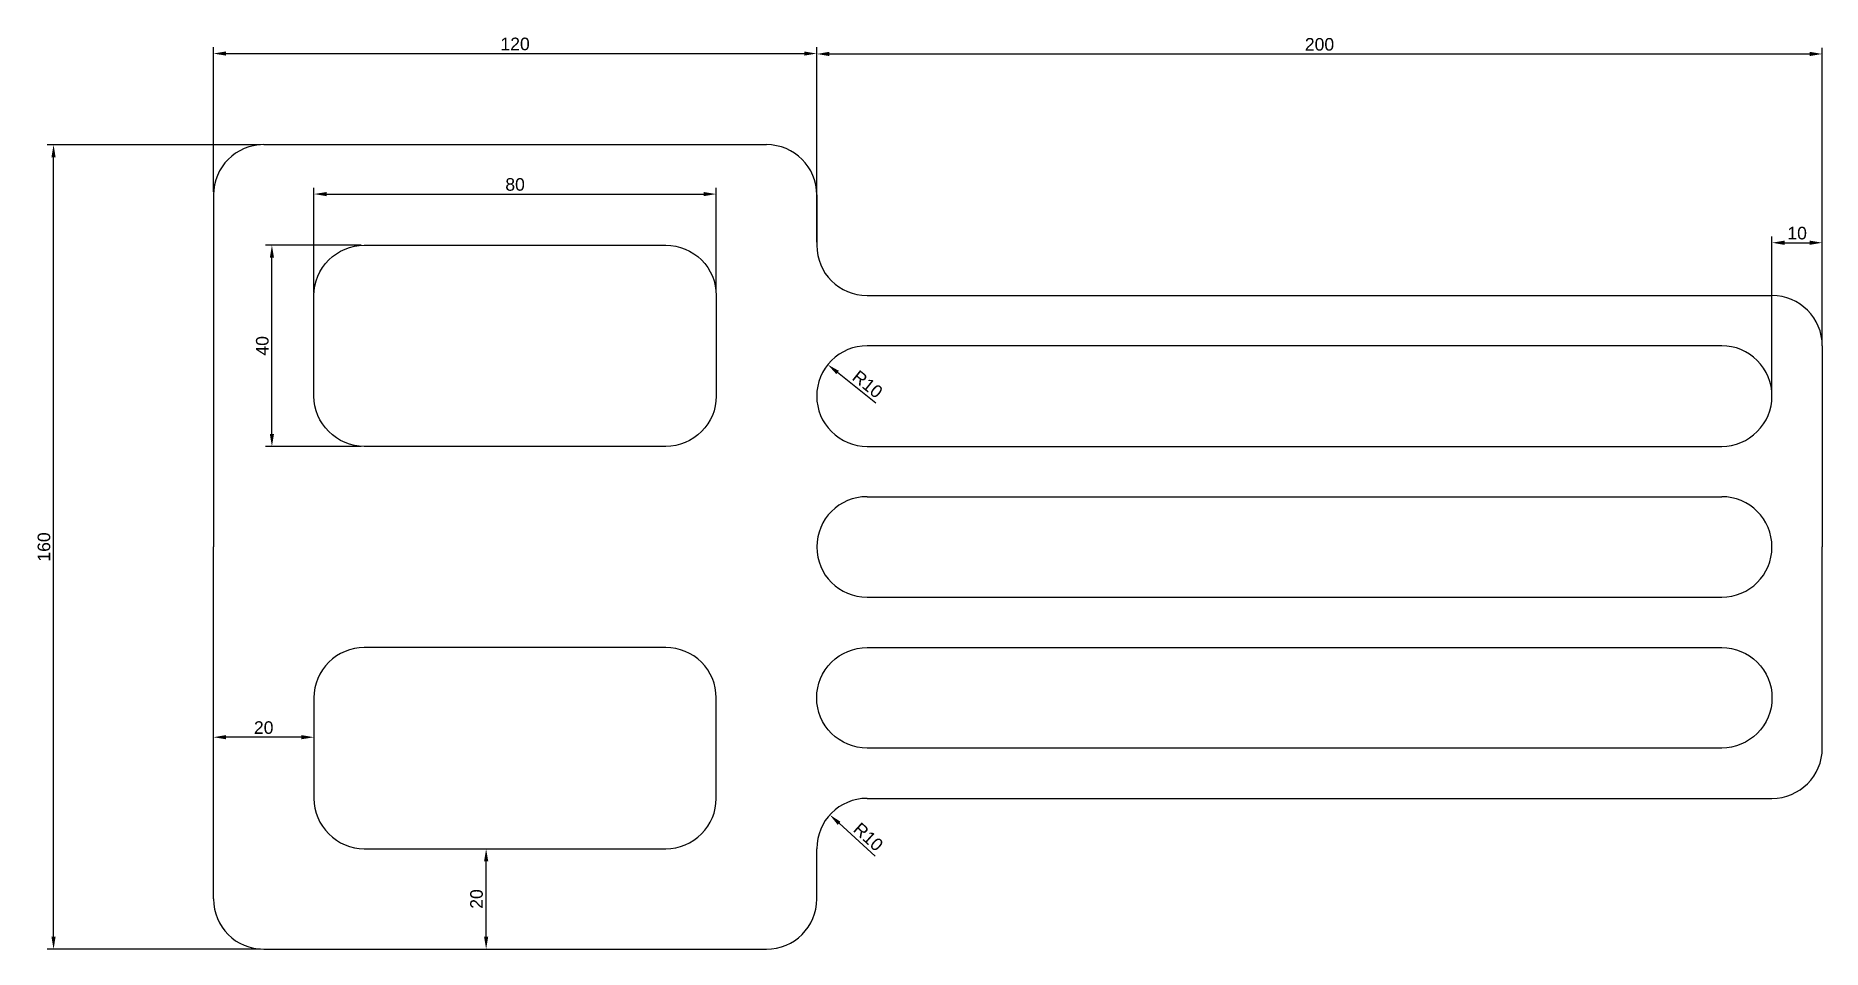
# Model space of a CAD drawing. Header units: millimetres. Extents: x -35 to 320, y 0 to 182.
import ezdxf

# ---------------------------------------------------------------- set-up
doc = ezdxf.new("R2010")
doc.units = ezdxf.units.MM
doc.styles.get("Standard").update_dxf_attribs({"font": 'arial.ttf'})
doc.dimstyles.new('ISO-25', dxfattribs={"dimtxt": 2.5, "dimasz": 2.5, "dimexe": 1.25, "dimexo": 0.625, "dimtad": 1, "dimtxsty": 'Standard', "dimcen": 2.5, "dimadec": 0, "dimazin": 0, "dimtfac": 1, "dimtmove": 0, "dimatfit": 3, "dimfxl": 1, "dimarcsym": 0})

# ---------------------------------------------------------------- blocks, each defined once
blk = doc.blocks.new('*D12')
at = {"color": 0, "lineweight": -2, "transparency": 16777216}
for p, q in [((9.42, 160.06), (-33, 160.06)), ((-31.75, 2.56), (-31.75, 157.56)), ((9.42, 0.06), (-33, 0.06))]:
    blk.add_line(p, q, dxfattribs=at)
at = {"color": 0, "transparency": 16777216}
for points in [[(-32.17, 157.56), (-31.34, 157.56), (-31.75, 160.06)], [(-32.17, 2.56), (-31.34, 2.56), (-31.75, 0.06)]]:
    blk.add_solid(points, dxfattribs=at)
at = {"layer": 'Defpoints', "color": 0, "transparency": 16777216}
for p in [(-31.75, 160.06), (10.05, 160.06), (10.05, 0.06)]:
    blk.add_point(p, dxfattribs=at)
at = {"color": 0, "transparency": 16777216, "insert": (-33.65, 80.06), "char_height": 2.5, "attachment_point": 5, "rotation": 90}
blk.add_mtext('160', dxfattribs=at)
blk = doc.blocks.new('*D13')
at = {"color": 0, "lineweight": -2, "transparency": 16777216}
for p, q in [((0.05, 150.69), (0.05, 179.43)), ((2.55, 178.18), (117.55, 178.18)), ((120.05, 150.69), (120.05, 179.43))]:
    blk.add_line(p, q, dxfattribs=at)
at = {"color": 0, "transparency": 16777216}
for points in [[(2.55, 178.6), (2.55, 177.77), (0.05, 178.18)], [(117.55, 178.6), (117.55, 177.77), (120.05, 178.18)]]:
    blk.add_solid(points, dxfattribs=at)
at = {"layer": 'Defpoints', "color": 0, "transparency": 16777216}
for p in [(120.05, 178.18), (0.05, 150.06), (120.05, 150.06)]:
    blk.add_point(p, dxfattribs=at)
at = {"color": 0, "transparency": 16777216, "insert": (60.05, 180.08), "char_height": 2.5, "attachment_point": 5}
blk.add_mtext('120', dxfattribs=at)
blk = doc.blocks.new('*D14')
at = {"color": 0, "lineweight": -2, "transparency": 16777216}
for p, q in [((120.05, 140.69), (120.05, 179.35)), ((122.55, 178.1), (317.55, 178.1)), ((320.05, 120.69), (320.05, 179.35))]:
    blk.add_line(p, q, dxfattribs=at)
at = {"color": 0, "transparency": 16777216}
for points in [[(122.55, 178.52), (122.55, 177.69), (120.05, 178.1)], [(317.55, 178.52), (317.55, 177.69), (320.05, 178.1)]]:
    blk.add_solid(points, dxfattribs=at)
at = {"layer": 'Defpoints', "color": 0, "transparency": 16777216}
for p in [(320.05, 178.1), (120.05, 140.06), (320.05, 120.06)]:
    blk.add_point(p, dxfattribs=at)
at = {"color": 0, "transparency": 16777216, "insert": (220.05, 180), "char_height": 2.5, "attachment_point": 5}
blk.add_mtext('200', dxfattribs=at)
blk = doc.blocks.new('*D15')
at = {"color": 0, "lineweight": -2, "transparency": 16777216}
for p, q in [((310.05, 110.69), (310.05, 141.81)), ((312.55, 140.56), (317.55, 140.56)), ((320.05, 120.69), (320.05, 141.81))]:
    blk.add_line(p, q, dxfattribs=at)
at = {"color": 0, "transparency": 16777216}
for points in [[(312.55, 140.98), (312.55, 140.14), (310.05, 140.56)], [(317.55, 140.98), (317.55, 140.14), (320.05, 140.56)]]:
    blk.add_solid(points, dxfattribs=at)
at = {"layer": 'Defpoints', "color": 0, "transparency": 16777216}
for p in [(320.05, 140.56), (320.05, 120.06), (310.05, 110.06)]:
    blk.add_point(p, dxfattribs=at)
at = {"color": 0, "transparency": 16777216, "insert": (315.05, 142.46), "char_height": 2.5, "attachment_point": 5}
blk.add_mtext('10', dxfattribs=at)
blk = doc.blocks.new('*D16')
at = {"color": 0, "lineweight": -2, "transparency": 16777216}
for p, q in [((20.05, 49.44), (20.05, 40.98)), ((0.05, 10.69), (0.05, 43.48)), ((17.55, 42.23), (2.55, 42.23))]:
    blk.add_line(p, q, dxfattribs=at)
at = {"color": 0, "transparency": 16777216}
for points in [[(2.55, 42.65), (2.55, 41.82), (0.05, 42.23)], [(17.55, 42.65), (17.55, 41.82), (20.05, 42.23)]]:
    blk.add_solid(points, dxfattribs=at)
at = {"layer": 'Defpoints', "color": 0, "transparency": 16777216}
for p in [(20.05, 50.06), (0.05, 42.23), (0.05, 10.06)]:
    blk.add_point(p, dxfattribs=at)
at = {"color": 0, "transparency": 16777216, "insert": (10.05, 44.13), "char_height": 2.5, "attachment_point": 5}
blk.add_mtext('20', dxfattribs=at)
blk = doc.blocks.new('*D17')
at = {"color": 0, "lineweight": -2, "transparency": 16777216}
for p, q in [((30.67, 20.06), (55.54, 20.06)), ((54.29, 2.56), (54.29, 17.56)), ((10.67, 0.06), (55.54, 0.06))]:
    blk.add_line(p, q, dxfattribs=at)
at = {"color": 0, "transparency": 16777216}
for points in [[(53.88, 17.56), (54.71, 17.56), (54.29, 20.06)], [(53.88, 2.56), (54.71, 2.56), (54.29, 0.06)]]:
    blk.add_solid(points, dxfattribs=at)
at = {"layer": 'Defpoints', "color": 0, "transparency": 16777216}
for p in [(30.05, 20.06), (54.29, 20.06), (10.05, 0.06)]:
    blk.add_point(p, dxfattribs=at)
at = {"color": 0, "transparency": 16777216, "insert": (52.39, 10.06), "char_height": 2.5, "attachment_point": 5, "rotation": 90}
blk.add_mtext('20', dxfattribs=at)
blk = doc.blocks.new('*D18')
at = {"color": 0, "lineweight": -2, "transparency": 16777216}
for p, q in [((29.42, 140.06), (10.43, 140.06)), ((11.68, 102.56), (11.68, 137.56)), ((29.42, 100.06), (10.43, 100.06))]:
    blk.add_line(p, q, dxfattribs=at)
at = {"color": 0, "transparency": 16777216}
for points in [[(11.26, 137.56), (12.1, 137.56), (11.68, 140.06)], [(11.26, 102.56), (12.1, 102.56), (11.68, 100.06)]]:
    blk.add_solid(points, dxfattribs=at)
at = {"layer": 'Defpoints', "color": 0, "transparency": 16777216}
for p in [(11.68, 140.06), (30.05, 140.06), (30.05, 100.06)]:
    blk.add_point(p, dxfattribs=at)
at = {"color": 0, "transparency": 16777216, "insert": (9.78, 120.06), "char_height": 2.5, "attachment_point": 5, "rotation": 90}
blk.add_mtext('40', dxfattribs=at)
blk = doc.blocks.new('*D19')
at = {"color": 0, "lineweight": -2, "transparency": 16777216}
for p, q in [((20.05, 130.69), (20.05, 151.49)), ((22.55, 150.24), (97.55, 150.24)), ((100.05, 130.69), (100.05, 151.49))]:
    blk.add_line(p, q, dxfattribs=at)
at = {"color": 0, "transparency": 16777216}
for points in [[(22.55, 150.65), (22.55, 149.82), (20.05, 150.24)], [(97.55, 150.65), (97.55, 149.82), (100.05, 150.24)]]:
    blk.add_solid(points, dxfattribs=at)
at = {"layer": 'Defpoints', "color": 0, "transparency": 16777216}
for p in [(100.05, 150.24), (20.05, 130.06), (100.05, 130.06)]:
    blk.add_point(p, dxfattribs=at)
at = {"color": 0, "transparency": 16777216, "insert": (60.05, 152.14), "char_height": 2.5, "attachment_point": 5}
blk.add_mtext('80', dxfattribs=at)
blk = doc.blocks.new('*D20')
at = {"color": 0, "lineweight": -2, "transparency": 16777216}
blk.add_line((131.69, 18.57), (124.5, 25.11), dxfattribs=at)
at = {"color": 0, "transparency": 16777216}
blk.add_solid([(124.78, 25.42), (124.22, 24.8), (122.65, 26.79)], dxfattribs=at)
at = {"layer": 'Defpoints', "color": 0, "transparency": 16777216}
for p in [(122.65, 26.79), (130.05, 20.06)]:
    blk.add_point(p, dxfattribs=at)
at = {"color": 0, "transparency": 16777216, "insert": (130.3, 22.41), "char_height": 2.5, "attachment_point": 5, "rotation": 317.7445}
blk.add_mtext('R10', dxfattribs=at)
blk = doc.blocks.new('*D21')
at = {"color": 0, "lineweight": -2, "transparency": 16777216}
blk.add_line((131.78, 108.68), (124.2, 114.75), dxfattribs=at)
at = {"color": 0, "transparency": 16777216}
blk.add_solid([(124.46, 115.08), (123.94, 114.43), (122.25, 116.32)], dxfattribs=at)
at = {"layer": 'Defpoints', "color": 0, "transparency": 16777216}
for p in [(122.25, 116.32), (130.05, 110.06)]:
    blk.add_point(p, dxfattribs=at)
at = {"color": 0, "transparency": 16777216, "insert": (130.15, 112.42), "char_height": 2.5, "attachment_point": 5, "rotation": 321.288}
blk.add_mtext('R10', dxfattribs=at)

msp = doc.modelspace()

# ---------------------------------------------------------------- linework, layer by layer
for p, q in [((10.049, 160.064), (110.049, 160.064)), ((0.049, 150.064), (0.049, 80.064)), ((120.049, 150.064), (120.049, 140.064)), ((130.049, 130.064), (310.049, 130.064)), ((320.049, 120.064), (320.049, 80.064)), ((130.049, 90.064), (300.049, 90.064)), ((0.049, 10.064), (0.049, 80.064)), ((320.049, 40.064), (320.049, 80.064)), ((130.049, 70.064), (300.049, 70.064)), ((130.049, 30.064), (310.049, 30.064)), ((120.049, 10.064), (120.049, 20.064)), ((10.049, 0.064), (110.049, 0.064))]:
    msp.add_line(p, q)
for points in [[(30.049, 140.064), (90.049, 140.064, -0.4142136), (100.049, 130.064), (100.049, 110.064, -0.4142136), (90.049, 100.064), (30.049, 100.064, -0.4142136), (20.049, 110.064), (20.049, 130.064, -0.4142136)], [(130.049, 100.064), (300.049, 100.064, 0.4142136), (310.049, 110.064), (310.049, 110.064, 0.4142136), (300.049, 120.064), (130.049, 120.064, 0.4142136), (120.049, 110.064), (120.049, 110.064, 0.4142136)], [(30.049, 20.064), (90.049, 20.064, 0.4142136), (100.049, 30.064), (100.049, 50.064, 0.4142136), (90.049, 60.064), (30.049, 60.064, 0.4142136), (20.049, 50.064), (20.049, 30.064, 0.4142136)], [(130.049, 60.064), (300.049, 60.064, -0.4142136), (310.049, 50.064), (310.049, 50.064, -0.4142136), (300.049, 40.064), (130.049, 40.064, -0.4142136), (120.049, 50.064), (120.049, 50.064, -0.4142136)]]:
    msp.add_lwpolyline(points, format="xyb", close=True)
for centre, start, end in [((10.049, 150.064), 90, 180), ((110.049, 150.064), 0, 90), ((130.049, 140.064), 180, 270), ((310.049, 120.064), 0, 90), ((130.049, 80.064), 90, 180), ((300.049, 80.064), 0, 90), ((130.049, 80.064), 180, 270), ((300.049, 80.064), 270, 0), ((310.049, 40.064), 270, 0), ((130.049, 20.064), 90, 180), ((10.049, 10.064), 180, 270), ((110.049, 10.064), 270, 0)]:
    msp.add_arc(centre, 10, start, end)

# ---------------------------------------------------------------- dimensions: what is measured, and where the dimension line sits
for p1, p2, distance, picture, middle in [((0.049, 150.064), (120.049, 150.064), 28.119, '*D13', (60.049, 180.084)), ((10.049, 0.064), (10.049, 160.064), 41.803, '*D12', (-33.655, 80.064)), ((20.049, 130.064), (100.049, 130.064), 20.174, '*D19', (60.049, 152.139)), ((30.049, 100.064), (30.049, 140.064), 18.368, '*D18', (9.78, 120.064))]:
    dim = msp.add_aligned_dim(p1=p1, p2=p2, distance=distance, dimstyle='ISO-25')
    dim.commit()
    dim.dimension.update_dxf_attribs({"geometry": picture, "text_midpoint": middle})
for base, p1, p2, picture, middle in [((320.049, 178.103), (120.049, 140.064), (320.049, 120.064), '*D14', (220.049, 180.004)), ((320.049, 140.561), (310.049, 110.064), (320.049, 120.064), '*D15', (315.049, 142.462)), ((0.049, 42.232), (20.049, 50.064), (0.049, 10.064), '*D16', (10.049, 44.134))]:
    dim = msp.add_linear_dim(base=base, p1=p1, p2=p2, dimstyle='ISO-25')
    dim.commit()
    dim.dimension.update_dxf_attribs({"geometry": picture, "text_midpoint": middle})
for center, mpoint, picture, middle in [((130.049, 110.064), (122.246, 116.318), '*D21', (128.963, 110.934)), ((130.049, 20.064), (122.648, 26.788), '*D20', (129.019, 21))]:
    dim = msp.add_radius_dim(center=center, mpoint=mpoint, dimstyle='ISO-25')
    dim.commit()
    dim.dimension.update_dxf_attribs({"geometry": picture, "text_midpoint": middle, "dimtype": 164})
dim = msp.add_linear_dim(base=(54.292, 20.064), p1=(10.049, 0.064), p2=(30.049, 20.064), angle=90, dimstyle='ISO-25')
dim.commit()
dim.dimension.update_dxf_attribs({"geometry": '*D17', "text_midpoint": (52.391, 10.064)})

doc.saveas('drawing.dxf')
